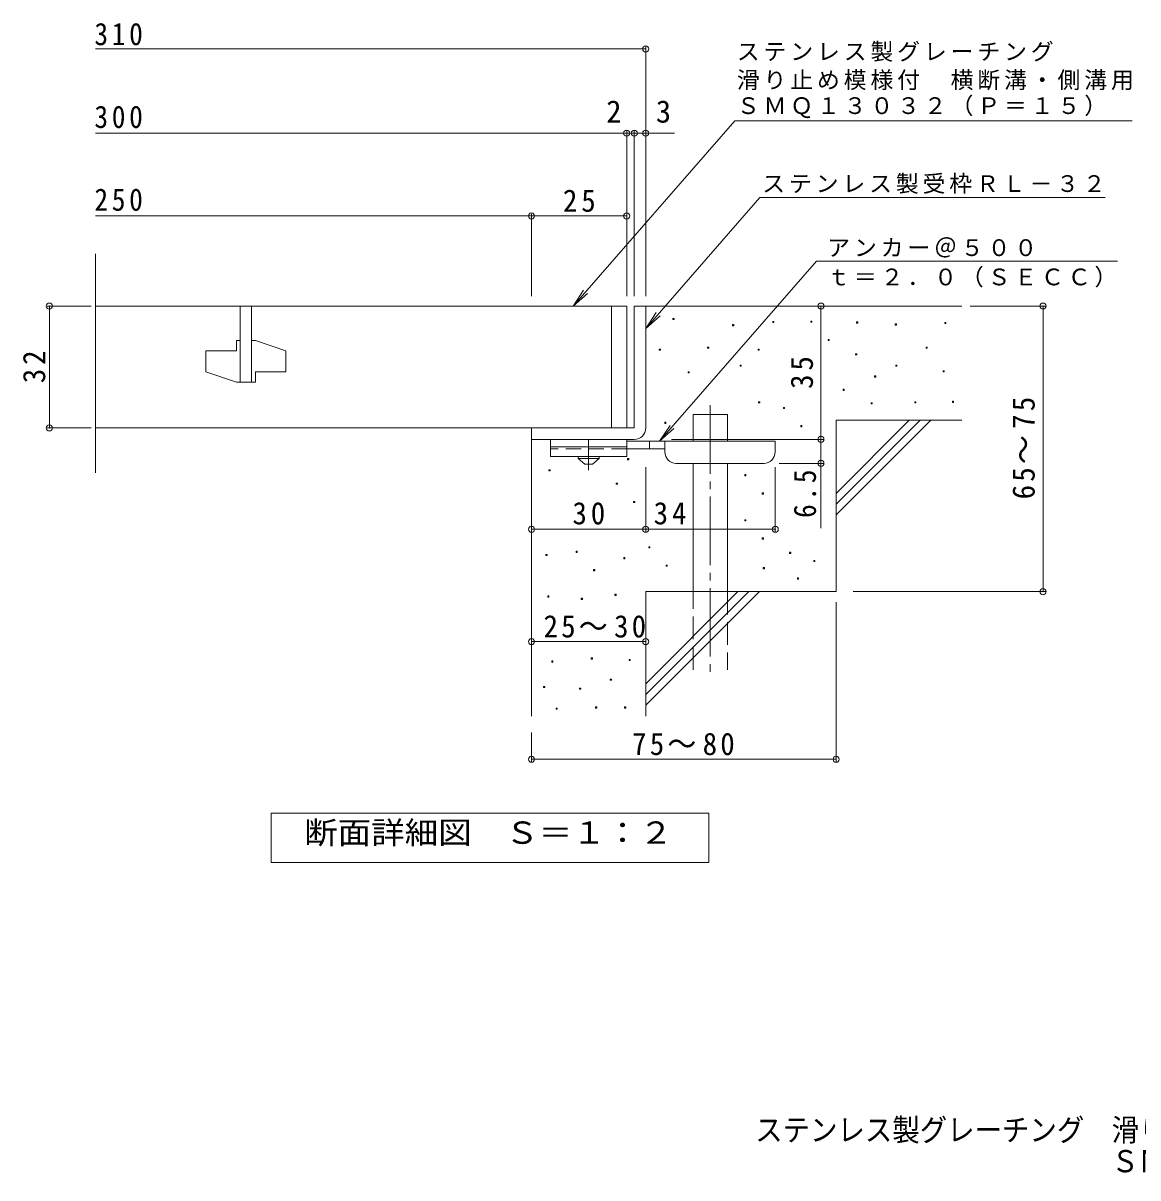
# Model space of a CAD drawing. Units: millimetres on the paper, enlarged 10 times, with parts at other scales. Extents: x -1813 to 1581, y -1377 to 1016.
# Drawn here: x -1813 to -350, y -1377 to 140 of the extents above; entities that cross this region are included whole.
import ezdxf
from ezdxf.enums import TextEntityAlignment as Align

# ---------------------------------------------------------------- set-up
doc = ezdxf.new("R2010")
doc.units = ezdxf.units.MM
doc.header["$LTSCALE"] = 10
doc.header["$PDMODE"] = 32
doc.header["$PDSIZE"] = 8
for name, pattern in [('CHAIN1', [8, 5, -1, 1, -1]), ('CHAIN2', [12, 9, -1, 1, -1]), ('DASHED2', [3, 2, -1]), ('DASHED3', [4, 3, -1])]:
    doc.linetypes.add(name, pattern=pattern)
for name, color, linetype, lineweight in [('D-0', 7, 'Continuous', 9), ('D-1', 2, 'Continuous', 9), ('D-2', 3, 'Continuous', 9), ('D-4', 7, 'Continuous', 9), ('D-5', 7, 'Continuous', 9), ('D-6', 6, 'Continuous', 9), ('D-9', 4, 'Continuous', 9)]:
    doc.layers.add(name, color=color, linetype=linetype, lineweight=lineweight)
doc.layers.add('F-5_F-5ﾚｲﾔ', color=2, linetype='Continuous')
doc.styles.add('ＭＳ ゴシック', font='')
doc.styles.get('ＭＳ ゴシック').set_extended_font_data('MS Gothic')

msp = doc.modelspace()

# ---------------------------------------------------------------- linework, layer by layer
at = {"layer": 'D-0'}
for points in [[(-960.17, -249.57), (-960.17, -248.07), (-958.67, -248.07), (-958.67, -249.57)], [(-881.84, -257.67), (-881.84, -256.17), (-880.34, -256.17), (-880.34, -257.67)], [(-829.17, -253.62), (-829.17, -252.12), (-827.67, -252.12), (-827.67, -253.62)], [(-779.16, -253.07), (-779.16, -251.57), (-777.66, -251.57), (-777.66, -253.07)], [(-719.02, -254.09), (-719.02, -252.59), (-717.52, -252.59), (-717.52, -254.09)], [(-668.26, -256.8), (-668.26, -255.3), (-666.76, -255.3), (-666.76, -256.8)], [(-603.3, -254.77), (-603.3, -253.26), (-601.8, -253.26), (-601.8, -254.77)], [(-914.6, -287.17), (-914.6, -285.67), (-913.1, -285.67), (-913.1, -287.17)], [(-756.31, -277.06), (-756.31, -275.56), (-754.81, -275.56), (-754.81, -277.06)], [(-627.66, -287.25), (-627.66, -285.75), (-626.16, -285.75), (-626.16, -287.25)], [(-978.19, -289.88), (-978.19, -288.38), (-976.69, -288.38), (-976.69, -289.88)], [(-848.28, -289.88), (-848.28, -288.38), (-846.78, -288.38), (-846.78, -289.88)], [(-720.37, -296.05), (-720.37, -294.55), (-718.87, -294.55), (-718.87, -296.05)], [(-940.27, -319.68), (-940.27, -318.18), (-938.77, -318.18), (-938.77, -319.68)], [(-871.97, -310.86), (-871.97, -309.36), (-870.47, -309.36), (-870.47, -310.86)], [(-667.59, -310.94), (-667.59, -309.43), (-666.09, -309.43), (-666.09, -310.94)], [(-605.33, -318.38), (-605.33, -316.88), (-603.83, -316.88), (-603.83, -318.38)], [(-695.33, -325.15), (-695.33, -323.65), (-693.83, -323.65), (-693.83, -325.15)], [(-736.78, -342.63), (-736.78, -341.13), (-735.28, -341.13), (-735.28, -342.63)], [(-847.6, -358.91), (-847.6, -357.41), (-846.1, -357.41), (-846.1, -358.91)], [(-700.07, -360.34), (-700.07, -358.84), (-698.57, -358.84), (-698.57, -360.34)], [(-642.55, -358.98), (-642.55, -357.48), (-641.05, -357.48), (-641.05, -358.98)], [(-593.15, -358.31), (-593.15, -356.81), (-591.65, -356.81), (-591.65, -358.31)], [(-815.07, -366.4), (-815.07, -364.9), (-813.57, -364.9), (-813.57, -366.4)], [(-970.97, -385.97), (-970.97, -384.47), (-969.47, -384.47), (-969.47, -385.97)], [(-792.22, -390.38), (-792.22, -388.88), (-790.72, -388.88), (-790.72, -390.38)], [(-1019.68, -433.58), (-1019.68, -432.08), (-1018.18, -432.08), (-1018.18, -433.58)], [(-1123.08, -448.45), (-1123.08, -446.95), (-1121.58, -446.95), (-1121.58, -448.45)], [(-865.78, -454.74), (-865.78, -453.24), (-864.28, -453.24), (-864.28, -454.74)], [(-1034.59, -465.89), (-1034.59, -464.39), (-1033.09, -464.39), (-1033.09, -465.89)], [(-842.93, -478.73), (-842.93, -477.23), (-841.43, -477.23), (-841.43, -478.73)], [(-1011.74, -489.88), (-1011.74, -488.38), (-1010.24, -488.38), (-1010.24, -489.88)], [(-865.78, -513.91), (-865.78, -512.41), (-864.28, -512.41), (-864.28, -513.91)], [(-842.93, -537.89), (-842.93, -536.39), (-841.43, -536.39), (-841.43, -537.89)], [(-1127.02, -559.62), (-1127.02, -558.12), (-1125.52, -558.12), (-1125.52, -559.62)], [(-1087.28, -555.37), (-1087.28, -553.87), (-1085.78, -553.87), (-1085.78, -555.37)], [(-991.91, -549.49), (-991.91, -547.99), (-990.41, -547.99), (-990.41, -549.49)], [(-807.05, -556.6), (-807.05, -555.1), (-805.55, -555.1), (-805.55, -556.6)], [(-1024.74, -563.76), (-1024.74, -562.26), (-1023.24, -562.26), (-1023.24, -563.76)], [(-969.06, -573.47), (-969.06, -571.97), (-967.56, -571.97), (-967.56, -573.47)], [(-841.56, -576.9), (-841.56, -575.4), (-840.06, -575.4), (-840.06, -576.9)], [(-775.19, -567.35), (-775.19, -565.85), (-773.69, -565.85), (-773.69, -567.35)], [(-1064.43, -579.36), (-1064.43, -577.86), (-1062.93, -577.86), (-1062.93, -579.36)], [(-796.8, -590.31), (-796.8, -588.81), (-795.3, -588.81), (-795.3, -590.31)], [(-1124.6, -614.04), (-1124.6, -612.54), (-1123.1, -612.54), (-1123.1, -614.04)], [(-1080.45, -617.09), (-1080.45, -615.59), (-1078.95, -615.59), (-1078.95, -617.09)], [(-1036.29, -611.76), (-1036.29, -610.26), (-1034.79, -610.26), (-1034.79, -611.76)], [(-1067.5, -695.51), (-1067.5, -694.01), (-1066, -694.01), (-1066, -695.51)], [(-1017.63, -697.41), (-1017.63, -695.91), (-1016.13, -695.91), (-1016.13, -697.41)], [(-1119.27, -699.31), (-1119.27, -697.81), (-1117.77, -697.81), (-1117.77, -699.31)], [(-1042.38, -723.3), (-1042.38, -721.8), (-1040.88, -721.8), (-1040.88, -723.3)], [(-1129.93, -732.81), (-1129.93, -731.31), (-1128.43, -731.31), (-1128.43, -732.81)], [(-1082.73, -735.1), (-1082.73, -733.6), (-1081.23, -733.6), (-1081.23, -735.1)], [(-1061.79, -759.84), (-1061.79, -758.34), (-1060.29, -758.34), (-1060.29, -759.84)], [(-1023.73, -759.84), (-1023.73, -758.34), (-1022.23, -758.34), (-1022.23, -759.84)], [(-1113.56, -761.36), (-1113.56, -759.86), (-1112.06, -759.86), (-1112.06, -761.36)]]:
    msp.add_lwpolyline(points, close=True, dxfattribs=at)
at = {"layer": 'D-1'}
for p, q in [((-1010.87, -231.9), (-1010.87, -391.9)), ((-1010.87, -231.9), (-995.87, -231.9)), ((-995.87, -391.9), (-995.87, -231.9)), ((-1145.87, -391.9), (-1010.87, -391.9)), ((-1145.87, -406.9), (-1145.87, -391.9)), ((-1145.87, -406.9), (-1010.87, -406.9))]:
    msp.add_line(p, q, dxfattribs=at)
msp.add_arc((-1010.87, -391.9), 15, 270, 0, dxfattribs=at)
at = {"layer": 'D-2'}
for p, q in [((-1718.53, -450.71), (-1718.53, -163.2)), ((-1020.87, -231.9), (-1718.53, -231.9)), ((-1528.37, -231.9), (-1528.37, -331.9)), ((-1513.37, -231.9), (-1513.37, -331.9)), ((-1040.87, -231.9), (-1040.87, -391.9)), ((-1020.87, -231.9), (-1020.87, -391.9)), ((-1533.37, -276.9), (-1533.37, -290.65)), ((-1528.37, -276.9), (-1533.37, -276.9)), ((-1508.37, -276.9), (-1513.37, -276.9)), ((-1508.37, -276.9), (-1468.37, -290.65)), ((-1573.37, -290.65), (-1573.37, -318.15)), ((-1573.37, -290.65), (-1533.37, -290.65)), ((-1468.37, -290.65), (-1468.37, -318.15)), ((-1573.37, -318.15), (-1533.37, -331.9)), ((-1508.37, -318.15), (-1508.37, -331.9)), ((-1508.37, -318.15), (-1468.37, -318.15)), ((-1508.37, -331.9), (-1533.37, -331.9)), ((-1718.53, -391.9), (-1020.87, -391.9))]:
    msp.add_line(p, q, dxfattribs=at)
at = {"layer": 'D-4'}
for p, q in [((-995.87, -218.95), (-995.87, 108.97)), ((-1718.53, 105.97), (-995.87, 105.97)), ((-1718.53, -4.73), (-1020.86, -4.73)), ((-1020.86, -218.95), (-1020.86, -1.73)), ((-1020.86, -4.73), (-1015.86, -4.73)), ((-1015.86, -4.73), (-958.2, -4.73)), ((-1010.86, -218.95), (-1010.86, -1.73)), ((-1718.53, -113.48), (-1145.87, -113.48)), ((-1145.87, -218.95), (-1145.87, -110.48)), ((-1145.87, -113.48), (-1020.86, -113.48)), ((-1723.88, -231.9), (-1781.94, -231.9)), ((-1778.94, -391.9), (-1778.94, -231.9)), ((-765.9, -406.9), (-765.9, -231.9)), ((-569.84, -231.9), (-471.18, -231.9)), ((-474.18, -606.9), (-474.18, -231.9)), ((-1723.88, -391.9), (-1781.94, -391.9)), ((-961.85, -406.9), (-762.9, -406.9)), ((-765.9, -406.9), (-765.9, -523.65)), ((-762.9, -438.4), (-820.86, -438.4)), ((-995.86, -528), (-995.86, -443.4)), ((-825.86, -528), (-825.86, -443.4)), ((-745.86, -620.68), (-745.86, -829.98)), ((-723.63, -606.9), (-471.18, -606.9)), ((-1145.87, -672.52), (-995.87, -672.52)), ((-1145.87, -791.9), (-1145.87, -829.98)), ((-1145.87, -826.99), (-745.86, -826.99))]:
    msp.add_line(p, q, dxfattribs=at)
msp.add_lwpolyline([(-1145.86, -525), (-995.86, -525), (-825.86, -525)], dxfattribs=at)
for p in [(-995.87, 105.97), (-1020.86, -4.73), (-1010.86, -4.73), (-995.87, -4.73), (-1145.87, -113.48), (-1020.86, -113.48), (-1778.94, -231.9), (-765.9, -231.9), (-474.18, -231.9), (-1778.94, -391.9), (-765.9, -406.9), (-765.9, -438.4), (-1145.86, -525), (-995.86, -525), (-825.86, -525), (-474.18, -606.9), (-1145.87, -672.52), (-995.87, -672.52), (-1145.87, -826.99), (-745.86, -826.99)]:
    msp.add_point(p, dxfattribs=at)
at = {"layer": 'D-5'}
for p, q in [((-878.71, 11.36), (-1091.24, -231.9)), ((-878.71, 11.36), (-357.28, 11.36)), ((-846.05, -89.19), (-995.86, -261.32)), ((-846.05, -89.19), (-392.72, -89.19)), ((-977.75, -409.4), (-771.83, -172.81)), ((-376.31, -172.81), (-771.83, -172.81)), ((-1091.24, -231.9), (-1077.43, -211.06)), ((-1091.24, -231.9), (-1072.51, -215.35)), ((-995.86, -261.32), (-982.05, -240.48)), ((-995.86, -261.32), (-977.13, -244.77)), ((-977.75, -409.4), (-963.93, -388.56)), ((-977.75, -409.4), (-959.01, -392.85))]:
    msp.add_line(p, q, dxfattribs=at)
msp.add_lwpolyline([(-1487.86, -962.84), (-1487.86, -897.84), (-912.86, -897.84), (-912.86, -962.84)], close=True, dxfattribs=at)
at = {"layer": 'D-6'}
for p, q in [((-995.87, -231.9), (-580.86, -231.9)), ((-933.57, -409.4), (-933.57, -374.4)), ((-933.57, -374.4), (-888.57, -374.4)), ((-888.57, -409.4), (-888.57, -374.4)), ((-745.87, -477.91), (-649.85, -381.9)), ((-745.87, -381.9), (-580.86, -381.9)), ((-745.87, -492.05), (-635.71, -381.9)), ((-745.87, -381.9), (-745.87, -606.9)), ((-745.87, -506.19), (-621.57, -381.9)), ((-1145.87, -406.9), (-1145.87, -770.55)), ((-933.57, -606.9), (-933.57, -438.4)), ((-888.57, -606.9), (-888.57, -438.4)), ((-995.87, -606.9), (-745.87, -606.9)), ((-995.87, -606.9), (-995.87, -770.55)), ((-995.87, -727.91), (-874.86, -606.9)), ((-995.87, -742.05), (-860.72, -606.9)), ((-995.87, -756.19), (-846.58, -606.9))]:
    msp.add_line(p, q, dxfattribs=at)
at = {"layer": 'D-6', "linetype": 'CHAIN2'}
msp.add_line((-911.07, -362.15), (-911.07, -720.23), dxfattribs=at)
at = {"layer": 'D-6', "linetype": 'DASHED3'}
for p, q in [((-933.57, -709.4), (-933.57, -606.9)), ((-888.57, -606.9), (-888.57, -709.4))]:
    msp.add_line(p, q, dxfattribs=at)
at = {"layer": 'D-9', "color": 3}
for p, q in [((-1120.86, -406.9), (-1120.86, -429.4)), ((-1020.86, -406.9), (-1120.86, -406.9)), ((-1020.86, -406.9), (-1020.86, -429.4)), ((-1020.86, -416.9), (-1120.86, -416.9)), ((-1020.86, -429.4), (-1120.86, -429.4))]:
    msp.add_line(p, q, dxfattribs=at)
at = {"layer": 'D-9', "linetype": 'CHAIN1'}
msp.add_line((-1070.86, -447.14), (-1070.86, -406.9), dxfattribs=at)
at = {"layer": 'D-9'}
for p, q in [((-825.86, -409.4), (-1020.86, -409.4)), ((-990.86, -419.4), (-990.86, -409.4)), ((-970.86, -423.4), (-970.86, -409.4)), ((-825.86, -423.4), (-825.86, -409.4)), ((-970.83, -419.4), (-1020.86, -419.4)), ((-955.86, -438.4), (-840.86, -438.4))]:
    msp.add_line(p, q, dxfattribs=at)
at = {"layer": 'D-9', "color": 3, "linetype": 'DASHED2'}
msp.add_line((-1020.86, -419.4), (-1120.86, -419.4), dxfattribs=at)
at = {"layer": 'D-9', "color": 2}
for p, q in [((-1084.61, -431.9), (-1084.61, -429.4)), ((-1084.61, -431.9), (-1075.86, -439.4)), ((-1084.61, -431.9), (-1057.11, -431.9)), ((-1075.86, -439.4), (-1065.86, -439.4)), ((-1065.86, -439.4), (-1057.11, -431.9)), ((-1057.11, -431.9), (-1057.11, -429.4))]:
    msp.add_line(p, q, dxfattribs=at)
at = {"layer": 'D-9'}
for centre, start, end in [((-955.86, -423.4), 180, 270), ((-840.86, -423.4), 270, 0)]:
    msp.add_arc(centre, 15, start, end, dxfattribs=at)

# ---------------------------------------------------------------- texts
at = {"layer": 'D-4', "color": 2, "style": 'ＭＳ ゴシック'}
for s, p in [('2', (-1047.7, 0.27)), ('3', (-982.56, 0.27))]:
    msp.add_text(s, height=29.33, dxfattribs=at).set_placement(p, align=Align.BOTTOM_LEFT)
at = {"layer": 'D-4', "color": 2, "char_height": 29.33, "attachment_point": 7, "style": 'ＭＳ ゴシック'}
for s, insert in [('\\T1.27;\\W0.9;310', (-1719.79, 110.37)), ('\\T1.27;\\W0.9;300', (-1719.79, 1.62)), ('\\T1.27;\\W0.9;250', (-1719.79, -107.14)), ('\\T1.27;\\W0.95;25', (-1104.61, -108.48)), ('\\T1.27;\\W0.95;30', (-1092.11, -519)), ('\\T1.27;\\W0.95;34', (-985.49, -519)), ('\\T1.22;\\W0.95;25～30', (-1130.07, -667.52)), ('\\T1.22;\\W0.95;75～80', (-1013.73, -821.99))]:
    msp.add_mtext(s, dxfattribs=dict(at, insert=insert))
at = {"layer": 'D-4', "color": 2, "char_height": 29.33, "attachment_point": 7, "rotation": 90, "style": 'ＭＳ ゴシック'}
for s, insert in [('\\T1.27;\\W0.95;32', (-1783.94, -333.15)), ('\\T1.27;\\W0.95;35', (-775.9, -340.65)), ('\\T1.22;\\W0.95;65～75', (-484.71, -485.65)), ('\\T1.27;\\W0.9;6.5', (-771.9, -510.1))]:
    msp.add_mtext(s, dxfattribs=dict(at, insert=insert))
at = {"layer": 'D-5', "color": 2, "style": 'ＭＳ ゴシック'}
for s, width, p in [('断面詳細図\u3000Ｓ＝１：２', 1.1, (-1444.43, -946.87)), ('ＳＭＱ\u3000１３０３２（Ｐ＝１５）＋ＲＬ－３２', 0.9, (-384.48, -1378.33))]:
    msp.add_text(s, height=29.33, dxfattribs=dict(at, width=width)).set_placement(p, align=Align.BOTTOM_LEFT)
at = {"layer": 'D-5', "char_height": 21.99, "attachment_point": 7, "style": 'ＭＳ ゴシック'}
for s, insert in [('\\T1.17;ステンレス製グレーチング', (-876.3, 88.99)), ('\\T1.17;滑り止め模様付\u3000横断溝・側溝用', (-876.3, 51.52)), ('\\T1.17;ＳＭＱ１３０３２（Ｐ＝１５）', (-876.3, 14.88)), ('\\T1.17;ステンレス製受枠ＲＬ－３２', (-842.93, -84.43)), ('\\T1.17;アンカー＠５００', (-757.59, -168.15)), ('\\T1.17;ｔ＝２．０（ＳＥＣＣ）', (-757.59, -207.47))]:
    msp.add_mtext(s, dxfattribs=dict(at, insert=insert))
at = {"layer": 'F-5_F-5ﾚｲﾔ', "style": 'ＭＳ ゴシック', "width": 0.9}
msp.add_text('ステンレス製グレーチング\u3000滑り止め模様付\u3000横断溝・側溝用', height=29.33, dxfattribs=at).set_placement((-852.13, -1337.32), align=Align.BOTTOM_LEFT)

doc.saveas('drawing.dxf')
